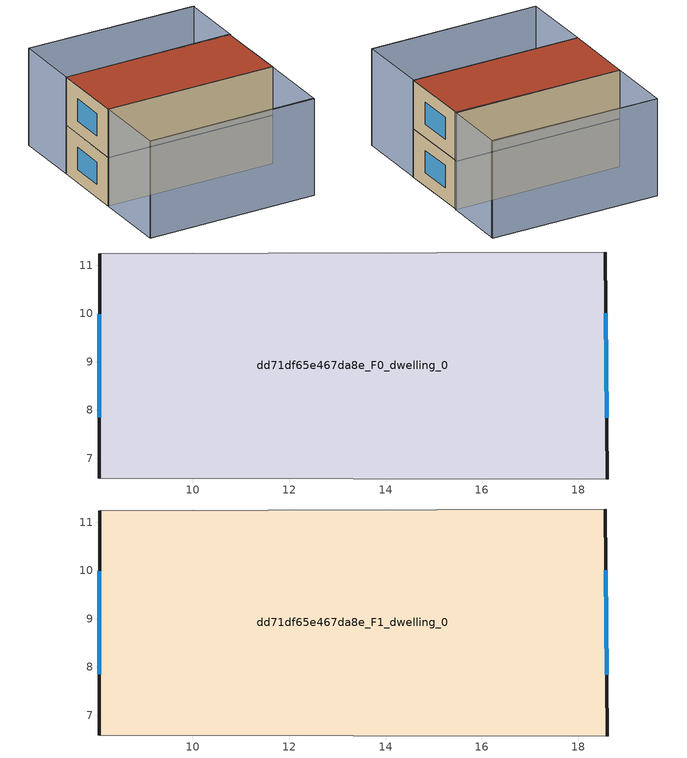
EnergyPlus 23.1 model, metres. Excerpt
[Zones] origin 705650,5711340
dd71df65e467da8e_F0_dwelling_0
 floor ground (EU_floor_Construction): 18.55,11.28 18.6,6.57 8.06,6.58 8.07,11.24 z0
 wall outside (EU_wall_Construction): 18.6,6.57 18.55,11.28 / 8.07,11.24 8.06,6.58 z0:3
 wall adiabatic (EU_wall_Construction): 18.55,11.28 8.07,11.24 / 8.06,6.58 18.6,6.57 z0:3
 window (EU_Window_Construction): 18.59,7.84 18.57,10 / 8.07,9.98 8.07,7.84 z0.81:2.19
dd71df65e467da8e_F1_dwelling_0
 floor to dd71df65e467da8e_F0_dwelling_0 (EU_floor_Construction): 18.55,11.28 18.6,6.57 8.06,6.58 8.07,11.24 z3
 wall outside (EU_wall_Construction): 18.6,6.57 18.55,11.28 / 8.07,11.24 8.06,6.58 z3:6
 wall adiabatic (EU_wall_Construction): 18.55,11.28 8.07,11.24 / 8.06,6.58 18.6,6.57 z3:6
 window (EU_Window_Construction): 18.59,7.84 18.57,10 / 8.07,9.98 8.07,7.84 z3.81:5.19
 roof outside (EU_roof_Construction): 18.6,6.57 18.55,11.28 8.07,11.24 8.06,6.58 z6
shading: 18.64,15.3 8.08,15.37 / 8.06,2 18.57,2.04 / 8.06,2 8.06,6.59 / 8.06,6.59 18.6,6.58 / 18.6,6.58 18.6,1.99 / 18.6,1.99 8.06,2 / 8.07,11.24 8.08,15.37 / 8.08,15.37 18.62,15.34 / 18.62,15.34 18.61,11.21 / 18.61,11.21 8.07,11.24 z0:6
[Building]
EU S2 Campaign: North Axis=0; Terrain=City; Solar Distribution=FullExterior
[Site:Location]
London: Latitude=51.5; Longitude=-0.5; Time Zone=0; Elevation=25
[SizingPeriod:WeatherFileDays]
AnnualSizingPeriod: Begin Month=1; Begin Day of Month=1; End Month=12; End Day of Month=31; Day of Week for Start Day=Monday; Use Weather File Daylight Saving Period=No; Use Weather File Rain and Snow Indicators=No
[MATERIAL]
EU_InternalMass_Material: Roughness=MediumRough; Thickness=0.1; Conductivity=1; Density=1800; Specific Heat=900; Thermal Absorptance=0.9; Solar Absorptance=0.7; Visible Absorptance=0.7
[MATERIAL:NOMASS] Roughness=MediumRough; Thermal Absorptance=0.9; Solar Absorptance=0.7; Visible Absorptance=0.7
Name | Thermal Resistance
EU_wall_NoMass | 0.727863
EU_roof_NoMass | 0.773354
EU_floor_NoMass | 1.79329
[WINDOWMATERIAL:SIMPLEGLAZINGSYSTEM]
EU_Window_SimpleGlazing: UFactor=2.58614; Solar Heat Gain Coefficient=0.76; Visible Transmittance=0.76
[CONSTRUCTION]
EU_wall_Construction: EU_wall_NoMass
EU_roof_Construction: EU_roof_NoMass
EU_floor_Construction: EU_floor_NoMass
EU_Window_Construction: EU_Window_SimpleGlazing
EU_InternalMass_Construction: EU_InternalMass_Material
[ZONE] Type=1; Multiplier=1; Ceiling Height=autocalculate; Floor Area=autocalculate; Part of Total Floor Area=Yes
Name | Volume
dd71df65e467da8e_F0_dwelling_0 | 147.594
dd71df65e467da8e_F1_dwelling_0 | 147.593
[INTERNALMASS] Construction=EU_InternalMass_Construction; Surface Area=49.1981
Name | Zone or ZoneList
dd71df65e467da8e_F0_dwelling_0_EU_InternalMass | dd71df65e467da8e_F0_dwelling_0
dd71df65e467da8e_F1_dwelling_0_EU_InternalMass | dd71df65e467da8e_F1_dwelling_0
[OTHEREQUIPMENT] Fuel Type=Electricity; Design Level Calculation Method=Watts/Area; Power per Zone Floor Area=1; Fraction Latent=0; Fraction Radiant=0; Fraction Lost=0; Carbon Dioxide Generation Rate=0; EndUse Subcategory=EU_Step8_InternalGains
Name | Zone or ZoneList or Space or SpaceList | Schedule
EU_Step8_InternalGain_dd71df65e467da8e_F0_dwelling_0_f000 | dd71df65e467da8e_F0_dwelling_0 | EU_Step8_GainSchedule_dd71df65e467da8e_F0_dwelling_0_f000
EU_Step8_InternalGain_dd71df65e467da8e_F1_dwelling_0_f000 | dd71df65e467da8e_F1_dwelling_0 | EU_Step8_GainSchedule_dd71df65e467da8e_F1_dwelling_0_f000
[ZONEVENTILATION:DESIGNFLOWRATE] Schedule=EU_AlwaysOn; Design Flow Rate Calculation Method=AirChanges/Hour; Air Changes per Hour=0.484901; Ventilation Type=Natural; Fan Pressure Rise=0; Fan Total Efficiency=1; Constant Term Coefficient=1; Temperature Term Coefficient=0; Velocity Term Coefficient=0; Velocity Squared Term Coefficient=0; Minimum Indoor Temperature=-100; Maximum Indoor Temperature=100; Delta Temperature=-100; Minimum Outdoor Temperature=-100; Maximum Outdoor Temperature=100; Maximum Wind Speed=40
Name | Zone or ZoneList or Space or SpaceList
EU_ConstantAir_dd71df65e467da8e_F0_dwelling_0 | dd71df65e467da8e_F0_dwelling_0
EU_ConstantAir_dd71df65e467da8e_F1_dwelling_0 | dd71df65e467da8e_F1_dwelling_0
[HVACTEMPLATE:THERMOSTAT] Constant Heating Setpoint=20; Constant Cooling Setpoint=50
EU_HeatOnly_dd71df65e467da8e_F0_dwelling_0; EU_HeatOnly_dd71df65e467da8e_F1_dwelling_0
[HVACTEMPLATE:ZONE:IDEALLOADSAIRSYSTEM] System Availability Schedule=EU_AlwaysOn; Maximum Heating Supply Air Temperature=50; Minimum Cooling Supply Air Temperature=13; Maximum Heating Supply Air Humidity Ratio=0.0156; Minimum Cooling Supply Air Humidity Ratio=0.0077; Heating Limit=NoLimit; Cooling Limit=NoLimit; Heating Availability Schedule=EU_AlwaysOn; Cooling Availability Schedule=EU_CoolingOff; Dehumidification Control Type=ConstantSensibleHeatRatio; Cooling Sensible Heat Ratio=0.7; Dehumidification Setpoint=60; Humidification Control Type=None; Humidification Setpoint=30; Outdoor Air Method=None; Outdoor Air Flow Rate per Person=0.00944; Outdoor Air Flow Rate per Zone Floor Area=0; Outdoor Air Flow Rate per Zone=0; Demand Controlled Ventilation Type=None; Outdoor Air Economizer Type=NoEconomizer; Heat Recovery Type=None; Sensible Heat Recovery Effectiveness=0.7; Latent Heat Recovery Effectiveness=0.65
Name | Template Thermostat
dd71df65e467da8e_F0_dwelling_0 | EU_HeatOnly_dd71df65e467da8e_F0_dwelling_0
dd71df65e467da8e_F1_dwelling_0 | EU_HeatOnly_dd71df65e467da8e_F1_dwelling_0
[SIZING:ZONE] Zone Cooling Design Supply Air Temperature Input Method=SupplyAirTemperature; Zone Cooling Design Supply Air Temperature=13; Zone Heating Design Supply Air Temperature Input Method=SupplyAirTemperature; Zone Heating Design Supply Air Temperature=50; Zone Cooling Design Supply Air Humidity Ratio=0.008; Zone Heating Design Supply Air Humidity Ratio=0.008; Cooling Design Air Flow Method=DesignDay; Cooling Design Air Flow Rate=0; Cooling Minimum Air Flow per Zone Floor Area=0.000762; Cooling Minimum Air Flow=0; Cooling Minimum Air Flow Fraction=0.2; Heating Design Air Flow Method=DesignDay; Heating Design Air Flow Rate=0; Heating Maximum Air Flow per Zone Floor Area=0.002032; Heating Maximum Air Flow=0.141576; Heating Maximum Air Flow Fraction=0.3; Account for Dedicated Outdoor Air System=No; Dedicated Outdoor Air System Control Strategy=NeutralSupplyAir; Dedicated Outdoor Air Low Setpoint Temperature for Design=autosize; Dedicated Outdoor Air High Setpoint Temperature for Design=autosize; Zone Load Sizing Method=Sensible Load Only No Latent Load; Zone Latent Cooling Design Supply Air Humidity Ratio Input Method=HumidityRatioDifference; Zone Cooling Design Supply Air Humidity Ratio Difference=0.005; Zone Latent Heating Design Supply Air Humidity Ratio Input Method=HumidityRatioDifference; Zone Humidification Design Supply Air Humidity Ratio Difference=0.005
dd71df65e467da8e_F0_dwelling_0; dd71df65e467da8e_F1_dwelling_0
[SCHEDULE:CONSTANT]
Name | Hourly Value
EU_AlwaysOn | 1
EU_CoolingOff | 0
[SCHEDULE:FILE] Column Number=1; Rows to Skip at Top=0; Number of Hours of Data=8760; Column Separator=Comma; Interpolate to Timestep=No; Minutes per Item=60; Adjust Schedule for Daylight Savings=Yes
Name | File
EU_Step8_GainSchedule_dd71df65e467da8e_F0_dwelling_0_f000 | ../../schedules/dd71df65e467da8e/dd71df65e467da8e_F0_dwelling_0_f000_gain.csv
EU_Step8_GainSchedule_dd71df65e467da8e_F1_dwelling_0_f000 | ../../schedules/dd71df65e467da8e/dd71df65e467da8e_F1_dwelling_0_f000_gain.csv
